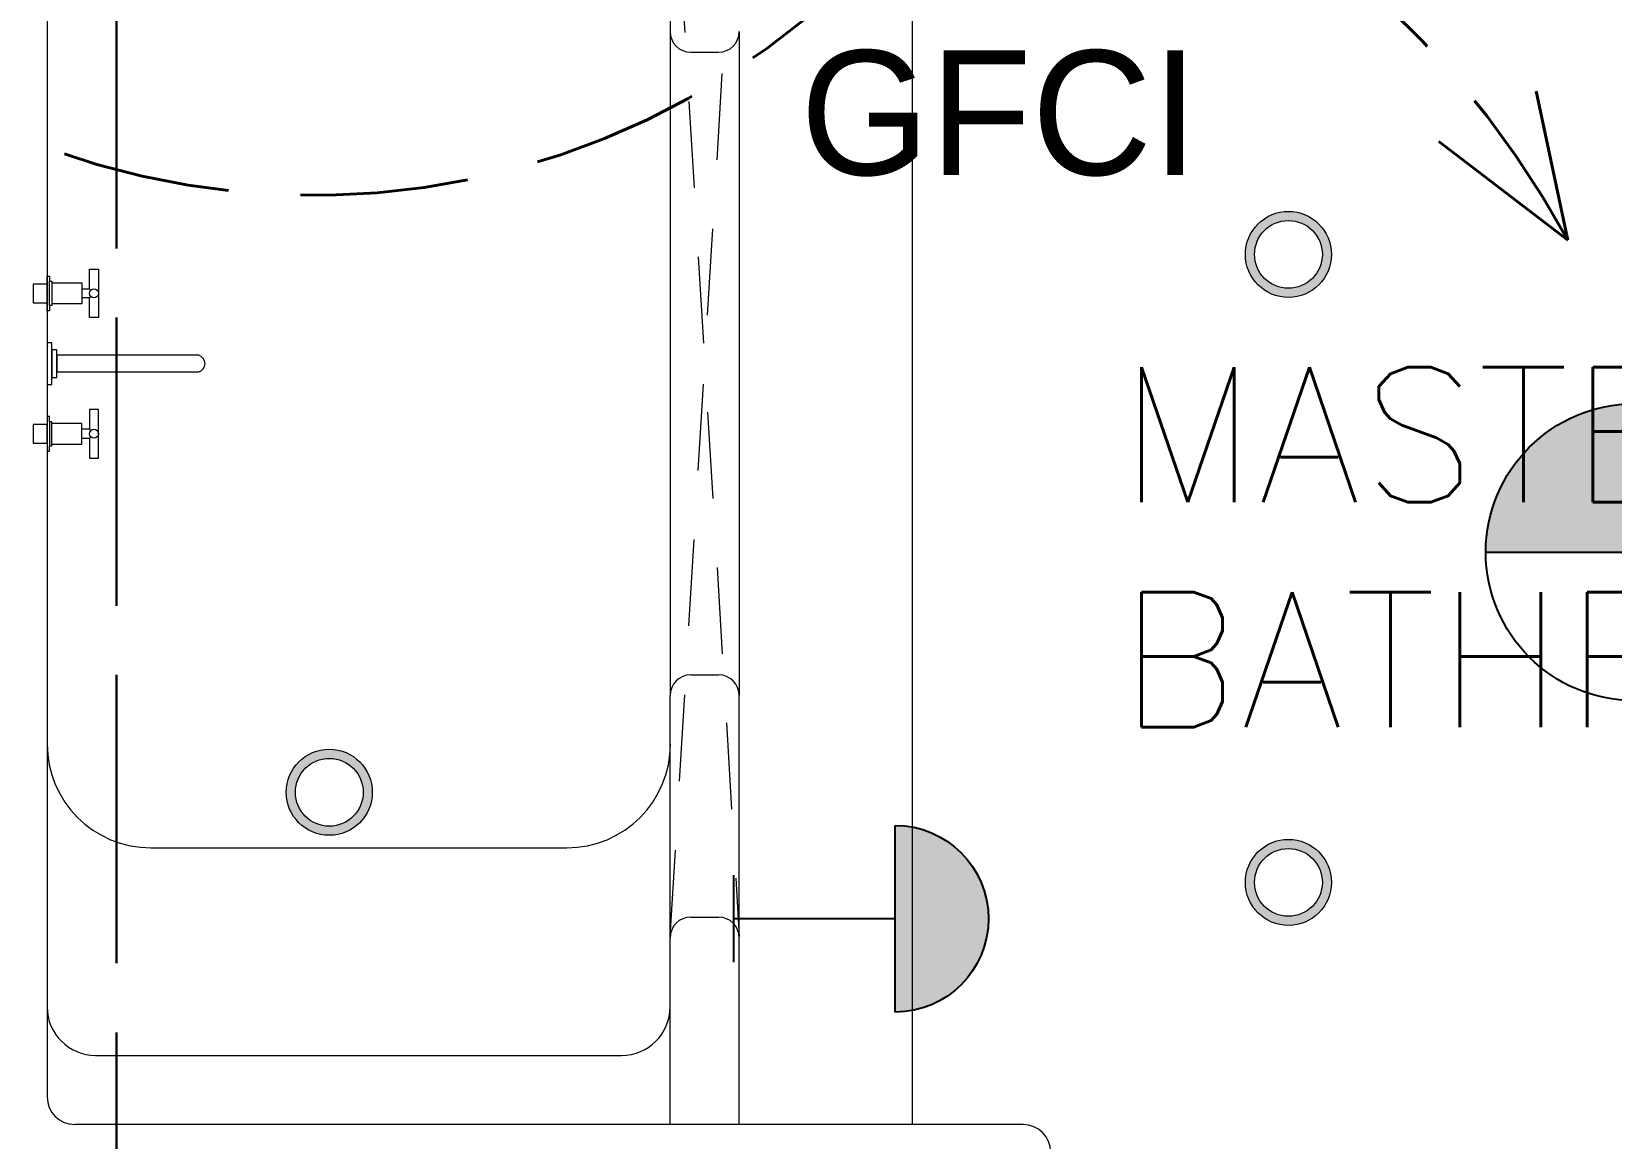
# Model space of a CAD drawing. Header units: metres. Extents: x 14 to 2416, y -346 to 476.
# Drawn here: x 139.704 to 141.987, y -134.348 to -132.748 of the extents above; entities that cross this region are included whole.
import ezdxf

# ---------------------------------------------------------------- set-up
doc = ezdxf.new("R2010")
doc.units = ezdxf.units.M
for name, pattern in [('0', [0]), ('Dash Style-2', [0.694425, 0.48607, -0.208355]), ('DASHED', [0.75, 0.5, -0.25]), ('HIDDEN2', [0.1875, 0.125, -0.0625]), ('STYLE_03', [0.5, 0.416656, -0.083344])]:
    doc.linetypes.add(name, pattern=pattern)
doc.layers.get('0').update_dxf_attribs({"linetype": '0', "lineweight": 20})
for name, color, linetype, lineweight in [('A-ANNO-TEXT', 20, 'Continuous', 13), ('A-WALL', 250, 'Continuous', 20), ('baños', 251, 'Continuous', 0), ('E Tuberia Emp Piso', 24, 'Dash Style-2', 40), ('MAVA -LUMINARIAS', 1, 'Continuous', 18), ('muros bajitos', 252, 'Continuous', 5), ('piso', 253, 'Continuous', 0), ('PROYECCION', 9, 'DASHED', 0), ('textos', 7, 'Continuous', 0)]:
    doc.layers.add(name, color=color, linetype=linetype, lineweight=lineweight)
doc.layers.add('MAVA Luminarias', color=1, linetype='Continuous')
doc.styles.add('CENTURY GOTHIC', font='GOTHIC.TTF')
doc.styles.get("Standard").update_dxf_attribs({"font": 'arial.ttf', "height": 0.1875})

# ---------------------------------------------------------------- blocks, each defined once
blk = doc.blocks.new('A$Ccb23abde')
at = {"layer": 'baños'}
for p, q in [((0.0485, 0.2482), (0.0215, 0.2482)), ((0.0215, 0.2482), (0.0215, 0.2282)), ((0.0485, 0.2282), (0.0485, 0.2482)), ((0.2515, 0.2482), (0.2245, 0.2482)), ((0.2245, 0.2482), (0.2245, 0.2282)), ((0.2515, 0.2282), (0.2515, 0.2482)), ((0.06, 0.2282), (0.01, 0.2282)), ((0.01, 0.2282), (0.01, 0.2247)), ((0.01, 0.2247), (0.0175, 0.2247)), ((0.0175, 0.2247), (0.0175, 0.2212)), ((0.0525, 0.2247), (0.0175, 0.2247)), ((0.0175, 0.2212), (0.02, 0.2212)), ((0.02, 0.2212), (0.02, 0.1782)), ((0.02, 0.2212), (0.05, 0.2212)), ((0.0215, 0.2282), (0.0485, 0.2282)), ((0.05, 0.1782), (0.05, 0.2212)), ((0.05, 0.2212), (0.0525, 0.2212)), ((0.0525, 0.2212), (0.0525, 0.2247)), ((0.0525, 0.2247), (0.06, 0.2247)), ((0.06, 0.2247), (0.06, 0.2282)), ((0.1665, 0.2282), (0.1065, 0.2282)), ((0.1065, 0.2282), (0.1065, 0.2212)), ((0.1065, 0.2212), (0.1665, 0.2212)), ((0.1565, 0.2212), (0.1165, 0.2212)), ((0.1165, 0.2212), (0.1165, 0.2142)), ((0.1165, 0.2142), (0.1565, 0.2142)), ((0.1485, 0.2142), (0.1245, 0.2142)), ((0.1245, 0.2142), (0.1245, 0.0091)), ((0.1485, 0.0091), (0.1485, 0.2142)), ((0.1565, 0.2142), (0.1565, 0.2212)), ((0.1665, 0.2212), (0.1665, 0.2282)), ((0.213, 0.2282), (0.263, 0.2282)), ((0.213, 0.2247), (0.213, 0.2282)), ((0.2205, 0.2247), (0.213, 0.2247)), ((0.2205, 0.2212), (0.2205, 0.2247)), ((0.2205, 0.2247), (0.2555, 0.2247)), ((0.223, 0.2212), (0.2205, 0.2212)), ((0.223, 0.1782), (0.223, 0.2212)), ((0.253, 0.2212), (0.223, 0.2212)), ((0.2245, 0.2282), (0.2515, 0.2282)), ((0.253, 0.2212), (0.253, 0.1782)), ((0.2555, 0.2212), (0.253, 0.2212)), ((0.2555, 0.2247), (0.2555, 0.2212)), ((0.263, 0.2247), (0.2555, 0.2247)), ((0.263, 0.2282), (0.263, 0.2247)), ((0.0285, 0.1672), (0, 0.1672)), ((0, 0.1672), (0, 0.1542)), ((0.02, 0.1782), (0.0285, 0.1782)), ((0.0285, 0.1782), (0.0285, 0.1672)), ((0.0285, 0.1782), (0.0415, 0.1782)), ((0.0285, 0.1672), (0.0304, 0.1653)), ((0.0415, 0.1672), (0.0396, 0.1653)), ((0.0415, 0.1672), (0.0415, 0.1782)), ((0.0415, 0.1782), (0.05, 0.1782)), ((0.07, 0.1672), (0.0415, 0.1672)), ((0.07, 0.1542), (0.07, 0.1672)), ((0.203, 0.1672), (0.2315, 0.1672)), ((0.203, 0.1542), (0.203, 0.1672)), ((0.2315, 0.1782), (0.223, 0.1782)), ((0.2315, 0.1672), (0.2315, 0.1782)), ((0.2445, 0.1782), (0.2315, 0.1782)), ((0.2315, 0.1672), (0.2334, 0.1653)), ((0.2445, 0.1672), (0.2426, 0.1653)), ((0.2445, 0.1782), (0.2445, 0.1672)), ((0.253, 0.1782), (0.2445, 0.1782)), ((0.2445, 0.1672), (0.273, 0.1672)), ((0.273, 0.1672), (0.273, 0.1542)), ((0, 0.1542), (0.07, 0.1542)), ((0.273, 0.1542), (0.203, 0.1542))]:
    blk.add_line(p, q, dxfattribs=at)
for centre, major_axis, start_param, end_param in [((0.035, 0.1607), (0.0046, 0.0046), 5.497787, 11.780972), ((0.238, 0.1607), (-0.0046, 0.0046), 3.926991, 10.210176), ((0.1365, 0.0125), (-0.00881, 0.00881), 1.057396, 3.654969)]:
    blk.add_ellipse(centre, major_axis=major_axis, ratio=1, start_param=start_param, end_param=end_param, dxfattribs=at)
blk = doc.blocks.new('PL BASE 2N NASAS 09')
at = {"layer": 'A-WALL'}
for p, q in [((165.2975, -5.5517), (165.2975, -7.5717)), ((166.7075, -7.6117), (165.3375, -7.6117))]:
    blk.add_line(p, q, dxfattribs=at)
for centre, start, end in [((165.3375, -7.5717), 180, 270), ((166.7075, -7.6517), 0, 90)]:
    blk.add_arc(centre, 0.04, start, end, dxfattribs=at)
at = {"layer": 'baños'}
blk.add_line((165.4475, -7.2117), (166.0481, -7.2117), dxfattribs=at)
for centre, start, end in [((165.4475, -7.0617), 180, 270), ((166.0481, -7.0617), 270, 0)]:
    blk.add_arc(centre, 0.15, start, end, dxfattribs=at)
at = {"layer": 'muros bajitos'}
for p, q in [((166.1975, -5.6817), (166.1975, -6.0318)), ((166.1975, -6.0318), (166.1975, -6.9917)), ((166.2975, -6.0317), (166.2975, -6.9917)), ((166.2275, -6.0617), (166.2675, -6.0617)), ((166.2275, -6.9617), (166.2675, -6.9617)), ((166.1975, -7.6117), (166.1975, -6.9917)), ((166.2975, -7.6117), (166.2975, -6.9917)), ((166.2275, -7.3118), (166.2675, -7.3118)), ((165.3675, -7.5117), (166.1275, -7.5117))]:
    blk.add_line(p, q, dxfattribs=at)
for centre, radius, start, end in [((166.2275, -6.0317), 0.03, 180, 270), ((166.2675, -6.0317), 0.03, 270, 0), ((166.2275, -6.9917), 0.03, 90, 180), ((166.2675, -6.9917), 0.03, 0, 90), ((166.2275, -7.3418), 0.03, 90, 180), ((166.2675, -7.3418), 0.03, 0, 90), ((165.3675, -7.4417), 0.07, 180, 270), ((166.1275, -7.4417), 0.07, 270, 0)]:
    blk.add_arc(centre, radius, start, end, dxfattribs=at)
at = {"layer": 'piso'}
blk.add_line((166.5475, -6.0117), (166.5475, -7.6117), dxfattribs=at)
at = {"layer": 'PROYECCION', "linetype": 'HIDDEN2'}
for p, q in [((166.1976, -5.6836), (166.2975, -7.34)), ((166.1976, -7.34), (166.2975, -5.6836))]:
    blk.add_line(p, q, dxfattribs=at)
at = {"layer": 'baños', "rotation": 90}
blk.add_blockref('A$Ccb23abde', (165.5257, -6.6482), dxfattribs=at)
at = {"layer": 'baños', "linetype": 'Continuous', "flags": 8}
for tag, p in [('MODELNUMBER', (167.1329, -5.6306, 0)), ('TRADENAME', (167.1329, -5.6307, 0)), ('PRODUCT', (167.1329, -5.6307, 0)), ('MATERIAL', (167.1329, -5.6307, 0)), ('MODELNUMBER', (168.3076, -5.6306, 0)), ('TRADENAME', (168.3076, -5.6307, 0)), ('PRODUCT', (168.3076, -5.6307, 0)), ('MATERIAL', (168.3076, -5.6307, 0))]:
    blk.add_attdef(tag, p, '', height=0.0000254, rotation=180.0001, dxfattribs=at)
at = {"layer": 'baños', "linetype": 'Continuous'}
for tag, p, rotation in [('MODELNUMBER', (169.2428, -19.7065), 180.0001), ('TRADENAME', (169.2428, -19.7064), 180.0001), ('MATERIAL', (169.243, -19.7063), 180.0001), ('PRODUCT', (169.243, -19.7064), 180.0001), ('MODELNUMBER', (169.9524, -19.7065), 179.9999), ('MATERIAL', (169.9524, -19.7063), 179.9999), ('TRADENAME', (169.9524, -19.7064), 179.9999), ('PRODUCT', (169.9524, -19.7064), 179.9999)]:
    blk.add_attdef(tag, p, '', height=0.0000254, rotation=rotation, dxfattribs=at)
at = {"layer": 'textos', "insert": (166.8454, -7.0371), "char_height": 0.195, "width": 1.854973, "attachment_point": 7}
blk.add_mtext('{\\Fromans|c0;MASTER BATHROOM 1}', dxfattribs=at)
blk = doc.blocks.new('PL MUEBLES 2N NASAS 09')
blk.add_blockref('PL BASE 2N NASAS 09', (49.9143, 62.717))
blk = doc.blocks.new('A$C595364de')
blk.add_blockref('PL MUEBLES 2N NASAS 09', (-199.5618, -36.6052))
blk = doc.blocks.new('downlight')
at = {"layer": 'MAVA -LUMINARIAS'}
h = blk.add_hatch(color=3, dxfattribs=at)
h.dxf.hatch_style = 1
h.paths.add_polyline_path([(-5.416, -22.4571, 1), (-5.2917, -22.4571, 1)])
h.paths.add_polyline_path([(-5.3048, -22.4571, -1), (-5.4029, -22.4571, -1)], flags=16)
at = {"layer": 'MAVA -LUMINARIAS', "color": 3}
for radius in [0.0622, 0.049]:
    blk.add_circle((-5.3539, -22.4571), radius, dxfattribs=at)
blk = doc.blocks.new('SCONCE 2')
at = {"layer": 'MAVA Luminarias', "linetype": 'Continuous'}
blk.add_hatch(color=1, dxfattribs=at).paths.add_polyline_path([(0.3422, -0.2405, 1), (-0.169, -0.2405)])
at = {"layer": 'MAVA Luminarias', "color": 1, "linetype": 'Continuous'}
for p, q in [((-0.169, -0.2405), (0.3422, -0.2405)), ((0.0866, -0.2405), (0.0866, -0.6823)), ((-0.0323, -0.6823), (0.2056, -0.6823))]:
    blk.add_line(p, q, dxfattribs=at)
blk.add_arc((0.0866, -0.2405), 0.2556, 0, 180, dxfattribs=at)
blk = doc.blocks.new('lum decorativa')
at = {"layer": 'MAVA Luminarias', "ltscale": 0.3, "transparency": 33554687}
h = blk.add_hatch(color=82, dxfattribs=at)
h.paths.add_polyline_path([(513802.93759, 2035251.33825, 0.414214), (513802.86392, 2035251.26459), (513802.93759, 2035251.26459)])
h.paths.add_polyline_path([(513802.93759, 2035251.19092, 0.414214), (513803.01125, 2035251.26459), (513802.93759, 2035251.26459)])
at = {"layer": 'MAVA Luminarias', "color": 82, "ltscale": 0.3, "transparency": 33554687}
for p, q in [((513802.93759, 2035251.33825), (513802.93759, 2035251.19092)), ((513802.86392, 2035251.26459), (513803.01125, 2035251.26459))]:
    blk.add_line(p, q, dxfattribs=at)
blk.add_circle((513802.93759, 2035251.26459), 0.07366, dxfattribs=at)
blk = doc.blocks.new('*U717')
at = {"layer": 'E Tuberia Emp Piso', "linetype": 'Continuous'}
for p, q in [((0, 0), (-0.2251, -0.0669)), ((-0.1196, -0.1849), (0, 0))]:
    blk.add_line(p, q, dxfattribs=at)

msp = doc.modelspace()

# ---------------------------------------------------------------- linework, layer by layer
at = {"layer": 'E Tuberia Emp Piso', "ltscale": 0.5}
for centre, radius, start, end in [((140.744, -133.6902, 0), 1.3424, 28.4989, 77.0109), ((140.1116, -131.8691), 1.1156, 215.5133, 326.8658)]:
    msp.add_arc(centre, radius, start, end, dxfattribs=at)
at = {"layer": 'MAVA Luminarias', "linetype": 'STYLE_03', "lineweight": 30}
msp.add_line((139.8267, -132.128), (139.8267, -135.678), dxfattribs=at)
msp.add_line((139.8267, -132.128), (139.8267, -135.678), dxfattribs=at)

# ---------------------------------------------------------------- block references
at = {"layer": 'A-ANNO-TEXT'}
msp.add_blockref('A$C595364de', (124.0766, -152.828), dxfattribs=at)
msp.add_blockref('A$C595364de', (124.0766, -152.828), dxfattribs=at)
at = {"layer": 'E Tuberia Emp Piso', "ltscale": 0.3, "xscale": -1, "rotation": 159.102207044027}
msp.add_blockref('*U717', (141.9238, -133.0497), dxfattribs=at)
at = {"layer": 'MAVA Luminarias'}
for p in [(146.8739, -110.613), (146.8739, -110.613), (145.4881, -111.3905), (145.4881, -111.3905), (146.8739, -111.5208), (146.8739, -111.5208)]:
    msp.add_blockref('downlight', p, dxfattribs=at)
at = {"layer": 'MAVA Luminarias', "color": 82, "xscale": 2.91286913078865, "yscale": 2.91286913078865, "zscale": 2.91286913078865}
msp.add_blockref('lum decorativa', (-1496498.6965, -5928554.0826), dxfattribs=at)
msp.add_blockref('lum decorativa', (-1496498.6965, -5928554.0826), dxfattribs=at)
at = {"layer": 'MAVA Luminarias', "linetype": 'Continuous', "xscale": -0.5277282914889166, "yscale": 0.5277282914889166, "zscale": 0.5277282914889166, "rotation": 270}
msp.add_blockref('SCONCE 2', (141.0787, -134.0761), dxfattribs=at)
msp.add_blockref('SCONCE 2', (141.0787, -134.0761), dxfattribs=at)

# ---------------------------------------------------------------- texts
at = {"layer": 'E Tuberia Emp Piso', "insert": (141.1022, -132.8665), "char_height": 0.18, "width": 0.861546, "attachment_point": 5, "style": 'CENTURY GOTHIC'}
msp.add_mtext('GFCI ', dxfattribs=at)

doc.saveas('drawing.dxf')
